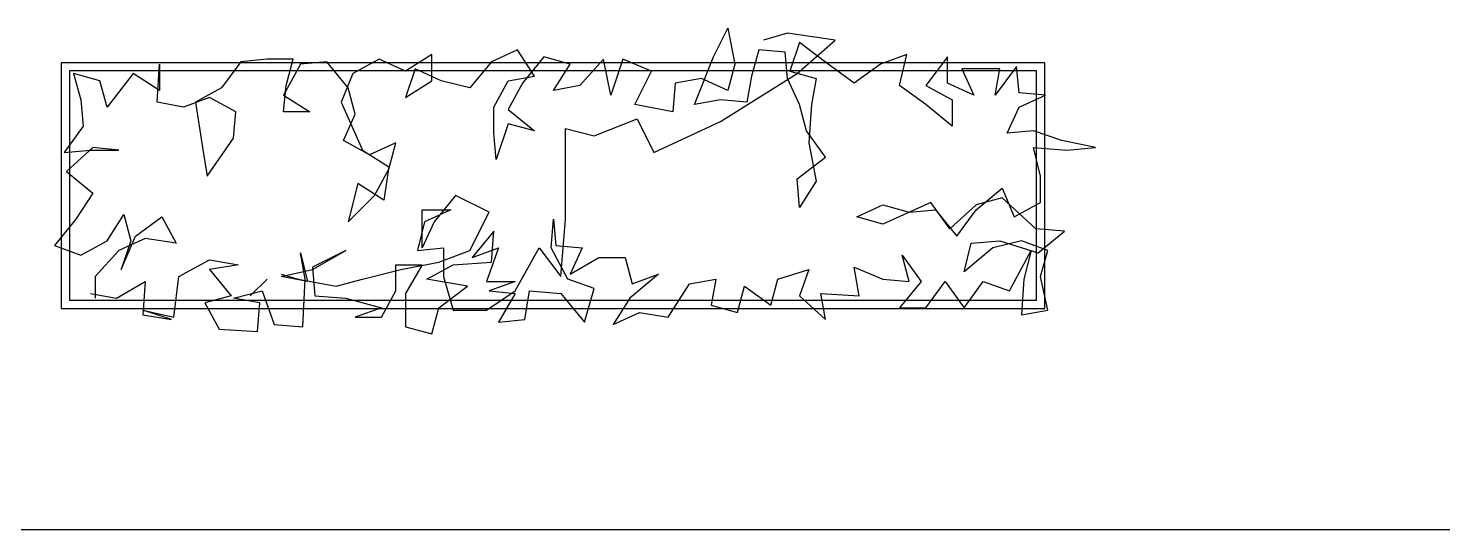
# Model space of a CAD drawing. Header units: millimetres. Extents: x 0 to 25200, y 0 to 17820.
# Drawn here: x 13816 to 15542, y 14454 to 15066 of the extents above; entities that cross this region are included whole.
import ezdxf

# ---------------------------------------------------------------- set-up
doc = ezdxf.new("R2010")
doc.units = ezdxf.units.MM
doc.header["$LTSCALE"] = 100
doc.header["$MEASUREMENT"] = 0
doc.layers.add('CO-TREE', color=251, linetype='Continuous')
doc.layers.add('TB-FORM', color=7, linetype='Continuous')

# ---------------------------------------------------------------- blocks, each defined once
blk = doc.blocks.new('T-209')
at = {"layer": 'CO-TREE'}
for p, q in [((180.6, 142.9), (198.1, 177.9)), ((198.1, 177.9), (206.8, 134.1)), ((270.9, 172), (241.8, 163.3)), ((329.2, 163.3), (270.9, 172)), ((285.5, 160.4), (273.8, 125.4)), ((282.6, 122.5), (329.2, 163.3)), ((320.5, 134.1), (285.5, 160.4)), ((-364.1, 140), (-396.2, 137)), ((-332.1, 140), (-364.1, 140)), ((-340.8, 107.9), (-332.1, 140)), ((-227.2, 140), (-259.3, 122.5)), ((-195.2, 125.4), (-227.2, 140)), ((-163.1, 145.8), (-195.2, 125.4)), ((-163.1, 113.7), (-163.1, 145.8)), ((-58.3, 151.6), (-90.3, 137)), ((-37.9, 119.5), (-58.3, 151.6)), ((-26.2, 142.9), (-52.4, 110.8)), ((5.8, 134.1), (-26.2, 142.9)), ((46.6, 140), (17.5, 107.9)), ((55.4, 96.2), (46.6, 140)), ((69.9, 140), (55.4, 96.2)), ((104.9, 125.4), (69.9, 140)), ((157.3, 84.6), (180.6, 142.9)), ((236, 151.6), (227.2, 119.5)), ((268, 148.7), (236, 151.6)), ((270.9, 116.6), (268, 148.7)), ((416.6, 145.8), (384.5, 134.1)), ((407.8, 107.9), (416.6, 145.8)), ((466.1, 142.9), (439.9, 107.9)), ((466.1, 110.8), (466.1, 142.9)), ((584.9, 135.7), (-615.1, 135.7)), ((-615.1, 135.7), (-615.1, -164.3)), ((574.9, 125.7), (-605.1, 125.7)), ((-605.1, 125.7), (-605.1, -154.3)), ((-568.1, 113.7), (-600.1, 122.5)), ((-600.1, 122.5), (-591.4, 90.4)), ((-527.3, 122.5), (-559.3, 81.6)), ((-495.2, 102), (-527.3, 122.5)), ((-498.2, 87.5), (-495.2, 134.1)), ((-495.2, 134.1), (-495.2, 102)), ((-396.2, 137), (-419.5, 105)), ((-323.4, 134.1), (-343.8, 96.2)), ((-291.3, 137), (-323.4, 134.1)), ((-265.1, 105), (-291.3, 137)), ((-259.3, 122.5), (-273.8, 87.5)), ((-183.5, 128.3), (-195.2, 93.3)), ((-151.5, 113.7), (-183.5, 128.3)), ((-90.3, 137), (-116.5, 105)), ((-14.6, 102), (5.8, 134.1)), ((84.5, 84.6), (104.9, 125.4)), ((189.4, 64.1), (282.6, 122.5)), ((206.8, 134.1), (198.1, 102)), ((273.8, 125.4), (305.9, 116.6)), ((352.5, 110.8), (320.5, 134.1)), ((384.5, 134.1), (352.5, 110.8)), ((530.2, 128.3), (483.6, 128.3)), ((483.6, 128.3), (498.2, 96.2)), ((550.6, 131.2), (524.4, 96.2)), ((524.4, 96.2), (530.2, 128.3)), ((553.5, 99.1), (550.6, 131.2)), ((574.9, -154.3), (574.9, 125.7)), ((584.9, -164.3), (584.9, 135.7)), ((-559.3, 81.6), (-568.1, 113.7)), ((-419.5, 105), (-451.5, 87.5)), ((-343.8, 75.8), (-340.8, 107.9)), ((-256.4, 72.9), (-265.1, 105)), ((-195.2, 93.3), (-163.1, 113.7)), ((-116.5, 105), (-151.5, 113.7)), ((-87.4, 81.6), (-69.9, 113.7)), ((-69.9, 113.7), (-37.9, 119.5)), ((-52.4, 110.8), (-69.9, 78.7)), ((17.5, 107.9), (-14.6, 102)), ((134, 110.8), (131.1, 75.8)), ((166.1, 116.6), (134, 110.8)), ((198.1, 102), (166.1, 116.6)), ((227.2, 119.5), (221.4, 87.5)), ((285.5, 84.6), (270.9, 116.6)), ((305.9, 116.6), (300.1, 84.6)), ((439.9, 84.6), (407.8, 107.9)), ((439.9, 107.9), (471.9, 90.4)), ((498.2, 96.2), (466.1, 110.8)), ((-591.4, 90.4), (-588.5, 58.3)), ((-466.1, 81.6), (-498.2, 87.5)), ((-434.1, 93.3), (-466.1, 81.6)), ((-451.5, 87.5), (-442.8, 32.1)), ((-402, 75.8), (-434.1, 93.3)), ((-343.8, 96.2), (-311.7, 75.8)), ((-273.8, 87.5), (-247.6, 29.2)), ((189.4, 90.4), (157.3, 84.6)), ((221.4, 87.5), (189.4, 90.4)), ((471.9, 90.4), (471.9, 58.3)), ((585.6, 96.2), (553.5, 99.1)), ((553.5, 81.6), (585.6, 96.2)), ((-404.9, 43.7), (-402, 75.8)), ((-311.7, 75.8), (-343.8, 75.8)), ((-270.9, 40.8), (-256.4, 72.9)), ((-87.4, 49.6), (-87.4, 81.6)), ((-69.9, 78.7), (-37.9, 52.5)), ((131.1, 75.8), (84.5, 84.6)), ((294.2, 52.5), (285.5, 84.6)), ((300.1, 84.6), (297.1, 37.9)), ((471.9, 58.3), (439.9, 84.6)), ((538.9, 49.6), (553.5, 81.6)), ((-588.5, 58.3), (-611.8, 26.2)), ((-69.9, 61.2), (-84.5, 17.5)), ((-37.9, 52.5), (-69.9, 61.2)), ((0, -55.4), (0, 55.4)), ((0, 55.4), (35, 46.7)), ((35, 46.7), (87.4, 67.1)), ((87.4, 67.1), (107.8, 26.2)), ((107.8, 26.2), (189.4, 64.1)), ((317.5, 20.4), (294.2, 52.5)), ((571, 52.5), (538.9, 49.6)), ((605.9, 40.8), (571, 52.5)), ((-437, -2.9), (-404.9, 43.7)), ((-238.9, 23.3), (-270.9, 40.8)), ((-206.8, 37.9), (-238.9, 23.3)), ((-215.6, 5.8), (-206.8, 37.9)), ((-84.5, 17.5), (-87.4, 49.6)), ((297.1, 37.9), (305.9, -8.7)), ((646.7, 32.1), (605.9, 40.8)), ((-611.8, 26.2), (-579.7, 29.2)), ((-576.8, 32.1), (-608.9, 2.9)), ((-579.7, 29.2), (-544.8, 29.2)), ((-544.8, 29.2), (-576.8, 32.1)), ((-442.8, 32.1), (-437, -2.9)), ((-247.6, 29.2), (-215.6, 8.7)), ((282.6, -5.8), (317.5, 20.4)), ((571, 32.1), (611.8, 29.2)), ((579.7, -2.9), (571, 32.1)), ((611.8, 29.2), (646.7, 32.1)), ((-608.9, 2.9), (-576.8, -23.3)), ((-233.1, -26.2), (-215.6, 5.8)), ((-215.6, 8.7), (-221.4, -32.1)), ((-253.4, -11.7), (-265.1, -58.3)), ((-221.4, -32.1), (-253.4, -11.7)), ((285.5, -40.8), (282.6, -5.8)), ((305.9, -8.7), (285.5, -40.8)), ((579.7, -35), (579.7, -2.9)), ((-576.8, -23.3), (-597.2, -55.4)), ((-265.1, -58.3), (-233.1, -26.2)), ((-134, -26.2), (-160.2, -58.3)), ((-93.2, -46.7), (-134, -26.2)), ((501.1, -43.7), (533.1, -17.5)), ((533.1, -29.2), (501.1, -37.9)), ((533.1, -17.5), (547.7, -52.5)), ((573.9, -67.1), (533.1, -29.2)), ((-559.3, -81.6), (-538.9, -49.6)), ((-538.9, -49.6), (-530.2, -81.6)), ((-174.8, -90.4), (-174.8, -43.7)), ((-174.8, -43.7), (-139.8, -43.7)), ((-139.8, -43.7), (-171.9, -58.3)), ((-116.5, -93.3), (-93.2, -46.7)), ((355.4, -52.5), (387.5, -37.9)), ((445.7, -35), (387.5, -61.2)), ((387.5, -37.9), (419.5, -46.7)), ((419.5, -46.7), (451.5, -43.7)), ((469, -67.1), (445.7, -35)), ((451.5, -43.7), (477.8, -75.8)), ((501.1, -37.9), (469, -67.1)), ((477.8, -75.8), (501.1, -43.7)), ((547.7, -52.5), (579.7, -35)), ((-597.2, -55.4), (-623.4, -87.5)), ((-524.4, -75.8), (-492.3, -52.5)), ((-492.3, -52.5), (-474.9, -84.6)), ((-171.9, -58.3), (-180.6, -93.3)), ((-160.2, -58.3), (-174.8, -90.4)), ((-17.5, -90.4), (-14.6, -55.4)), ((-14.6, -55.4), (-11.7, -87.5)), ((-5.8, -125.4), (0, -55.4)), ((387.5, -61.2), (355.4, -52.5)), ((608.9, -70), (573.9, -67.1)), ((-591.4, -99.1), (-559.3, -81.6)), ((-512.7, -78.7), (-544.8, -93.3)), ((-541.9, -116.6), (-524.4, -75.8)), ((-530.2, -81.6), (-541.9, -116.6)), ((-474.9, -84.6), (-512.7, -78.7)), ((-87.4, -70), (-113.6, -102)), ((-90.3, -107.9), (-87.4, -70)), ((486.5, -119.5), (495.2, -84.6)), ((495.2, -84.6), (530.2, -81.6)), ((556.4, -81.6), (521.5, -90.4)), ((530.2, -81.6), (576.8, -96.2)), ((588.5, -93.3), (556.4, -81.6)), ((576.8, -96.2), (608.9, -70)), ((-623.4, -87.5), (-591.4, -99.1)), ((-544.8, -93.3), (-573.9, -125.4)), ((-317.5, -128.3), (-323.4, -96.2)), ((-323.4, -96.2), (-314.6, -131.2)), ((-308.8, -116.6), (-268, -93.3)), ((-268, -93.3), (-308.8, -113.7)), ((-180.6, -93.3), (-148.6, -90.4)), ((-154.4, -107.9), (-116.5, -93.3)), ((-148.6, -90.4), (-148.6, -125.4)), ((-113.6, -102), (-81.6, -90.4)), ((-81.6, -90.4), (-96.1, -131.2)), ((-61.2, -142.9), (-32, -90.4)), ((-32, -90.4), (-5.8, -125.4)), ((2.9, -128.3), (-17.5, -90.4)), ((-11.7, -87.5), (20.4, -90.4)), ((20.4, -90.4), (5.8, -122.5)), ((5.8, -122.5), (40.8, -102)), ((40.8, -102), (72.8, -102)), ((72.8, -102), (81.6, -134.1)), ((419.5, -131.2), (410.8, -99.1)), ((410.8, -99.1), (434.1, -131.2)), ((521.5, -90.4), (486.5, -119.5)), ((541.9, -142.9), (568.1, -93.3)), ((568.1, -93.3), (559.3, -128.3)), ((579.7, -125.4), (588.5, -93.3)), ((-471.9, -125.4), (-434.1, -105)), ((-434.1, -105), (-399.1, -110.8)), ((-399.1, -110.8), (-434.1, -116.6)), ((-434.1, -116.6), (-407.8, -148.7)), ((-346.7, -125.4), (-308.8, -116.6)), ((-308.8, -113.7), (-305.9, -148.7)), ((-247.6, -128.3), (-201, -116.6)), ((-206.8, -110.8), (-174.8, -110.8)), ((-206.8, -142.9), (-206.8, -110.8)), ((-201, -116.6), (-154.4, -107.9)), ((-174.8, -110.8), (-195.2, -145.8)), ((-169, -128.3), (-136.9, -110.8)), ((-136.9, -110.8), (-90.3, -107.9)), ((259.3, -128.3), (297.1, -116.6)), ((297.1, -116.6), (285.5, -148.7)), ((352.5, -113.7), (387.5, -128.3)), ((358.3, -148.7), (352.5, -113.7)), ((-573.9, -125.4), (-573.9, -151.6)), ((-547.7, -151.6), (-512.7, -131.2)), ((-512.7, -131.2), (-515.6, -172)), ((-477.8, -174.9), (-471.9, -125.4)), ((-384.5, -148.7), (-364.1, -128.3)), ((-346.7, -122.5), (-326.3, -128.3)), ((-314.6, -131.2), (-346.7, -125.4)), ((-326.3, -128.3), (-279.7, -137)), ((-320.5, -186.6), (-317.5, -128.3)), ((-279.7, -137), (-247.6, -128.3)), ((-119.4, -137), (-169, -128.3)), ((-154.4, -163.3), (-119.4, -137)), ((-148.6, -125.4), (-136.9, -166.2)), ((-96.1, -131.2), (-61.2, -131.2)), ((-61.2, -131.2), (-93.2, -142.9)), ((35, -140), (2.9, -128.3)), ((113.6, -122.5), (78.7, -151.6)), ((81.6, -134.1), (113.6, -122.5)), ((125.3, -174.9), (151.5, -134.1)), ((151.5, -134.1), (183.5, -128.3)), ((183.5, -128.3), (177.7, -160.4)), ((209.8, -169.1), (218.5, -137)), ((218.5, -137), (250.5, -160.4)), ((250.5, -160.4), (259.3, -128.3)), ((387.5, -128.3), (419.5, -131.2)), ((434.1, -131.2), (407.8, -163.3)), ((439.9, -163.3), (463.2, -131.2)), ((463.2, -131.2), (486.5, -163.3)), ((486.5, -163.3), (509.8, -131.2)), ((509.8, -131.2), (541.9, -142.9)), ((559.3, -128.3), (556.4, -172)), ((588.5, -166.2), (579.7, -125.4)), ((-605.1, -154.3), (574.9, -154.3)), ((-579.7, -145.8), (-547.7, -151.6)), ((-407.8, -148.7), (-439.9, -157.4)), ((-404.9, -151.6), (-370, -142.9)), ((-372.9, -157.4), (-404.9, -151.6)), ((-370, -142.9), (-355.4, -183.7)), ((-305.9, -148.7), (-268, -151.6)), ((-268, -151.6), (-224.3, -163.3)), ((-224.3, -174.9), (-206.8, -142.9)), ((-195.2, -145.8), (-195.2, -186.6)), ((-96.1, -166.2), (-61.2, -142.9)), ((-93.2, -142.9), (-61.2, -145.8)), ((-61.2, -145.8), (-81.6, -180.8)), ((-49.5, -177.9), (-43.7, -142.9)), ((-43.7, -142.9), (-5.8, -145.8)), ((-5.8, -145.8), (23.3, -180.8)), ((23.3, -180.8), (35, -140)), ((78.7, -151.6), (58.3, -183.7)), ((285.5, -148.7), (317.5, -177.9)), ((311.7, -145.8), (358.3, -148.7)), ((317.5, -177.9), (311.7, -145.8)), ((-615.1, -164.3), (584.9, -164.3)), ((-615.1, -164.3), (-615.1, -164.3)), ((-480.7, -177.9), (-515.6, -166.2)), ((-515.6, -166.2), (-477.8, -174.9)), ((-515.6, -172), (-480.7, -177.9)), ((-439.9, -157.4), (-422.4, -189.5)), ((-375.8, -192.4), (-372.9, -157.4)), ((-224.3, -163.3), (-256.4, -174.9)), ((-163.1, -195.3), (-154.4, -163.3)), ((-136.9, -166.2), (-96.1, -166.2)), ((58.3, -183.7), (90.3, -169.1)), ((90.3, -169.1), (125.3, -174.9)), ((177.7, -160.4), (209.8, -169.1)), ((407.8, -163.3), (439.9, -163.3)), ((556.4, -172), (588.5, -166.2)), ((-422.4, -189.5), (-375.8, -192.4)), ((-355.4, -183.7), (-320.5, -186.6)), ((-256.4, -174.9), (-224.3, -174.9)), ((-195.2, -186.6), (-163.1, -195.3)), ((-81.6, -180.8), (-49.5, -177.9))]:
    blk.add_line(p, q, dxfattribs=at)

msp = doc.modelspace()

# ---------------------------------------------------------------- linework, layer by layer
at = {"layer": 'TB-FORM', "color": 251}
msp.add_line((24600, 14454), (13200, 14454), dxfattribs=at)

# ---------------------------------------------------------------- block references
at = {"layer": 'CO-TREE'}
msp.add_blockref('T-209', (14471.3, 14888.4), dxfattribs=at)

doc.saveas('drawing.dxf')
